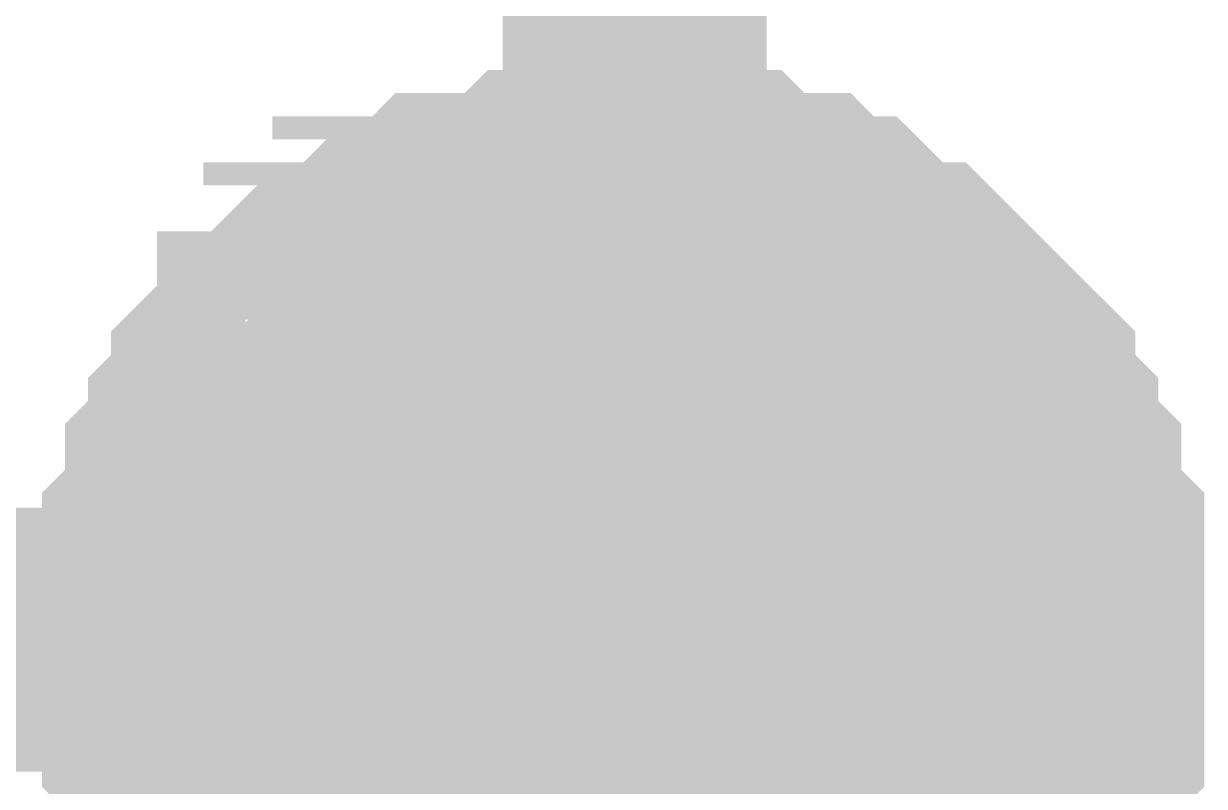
# Model space of a CAD drawing. Header units: inches. Extents: x 0 to 841, y 0 to 594.
# Drawn here: x 424.327 to 425.667, y 127.325 to 128.19 of the extents above; entities that cross this region are included whole.
import ezdxf

# ---------------------------------------------------------------- set-up
doc = ezdxf.new("R2010")
doc.units = ezdxf.units.IN
doc.layers.add('Sheet', color=255, linetype='Continuous')

msp = doc.modelspace()

# ---------------------------------------------------------------- linework, layer by layer
at = {"layer": 'Sheet'}
for points in [[(425.0207, 142.49, 0.2997, 0.2997, 0), (425.0207, 137.499, 0.2997, 0.2997, 0), (425.0207, 132.482, 0.2997, 0.2997, 0), (425.0207, 127.491, 0.2997, 0.2997, 0), (425.0207, 122.5001, 0.2997, 0.2997, 0), (425.0207, 117.483, 0.2997, 0.2997, 0), (425.0207, 112.4921, 0.2997, 0.2997, 0), (422.5121, 112.4921, 0.2997, 0.2997, 0)], [(424.498, 127.491, 0.2997, 0.2997, 0), (424.498, 127.5172, 0.2997, 0.2997, 0), (424.498, 127.5433, 0.2997, 0.2997, 0), (424.498, 127.5694, 0.2997, 0.2997, 0), (424.498, 127.5955, 0.2997, 0.2997, 0), (424.5242, 127.6217, 0.2997, 0.2997, 0), (424.5242, 127.6478, 0.2997, 0.2997, 0), (424.5242, 127.6739, 0.2997, 0.2997, 0), (424.5503, 127.7001, 0.2997, 0.2997, 0), (424.5503, 127.7001, 0.2997, 0.2997, 0), (424.5503, 127.7262, 0.2997, 0.2997, 0), (424.5764, 127.7523, 0.2997, 0.2997, 0), (424.5764, 127.7785, 0.2997, 0.2997, 0), (424.6026, 127.8046, 0.2997, 0.2997, 0), (424.6287, 127.8046, 0.2997, 0.2997, 0), (424.6287, 127.8307, 0.2997, 0.2997, 0), (424.6548, 127.8569, 0.2997, 0.2997, 0), (424.681, 127.8569, 0.2997, 0.2997, 0), (424.681, 127.883, 0.2997, 0.2997, 0), (424.7071, 127.883, 0.2997, 0.2997, 0), (424.7332, 127.9091, 0.2997, 0.2997, 0), (424.7594, 127.9091, 0.2997, 0.2997, 0), (424.7594, 127.9352, 0.2997, 0.2997, 0), (424.7855, 127.9352, 0.2997, 0.2997, 0), (424.8116, 127.9614, 0.2997, 0.2997, 0), (424.8377, 127.9614, 0.2997, 0.2997, 0), (424.8639, 127.9614, 0.2997, 0.2997, 0), (424.89, 127.9614, 0.2997, 0.2997, 0), (424.9161, 127.9875, 0.2997, 0.2997, 0), (424.9423, 127.9875, 0.2997, 0.2997, 0), (424.9684, 127.9875, 0.2997, 0.2997, 0), (424.9945, 127.9875, 0.2997, 0.2997, 0), (425.0207, 127.9875, 0.2997, 0.2997, 0)], [(424.498, 127.491, 0.2997, 0.2997, 0), (424.498, 127.5172, 0.2997, 0.2997, 0), (424.498, 127.5433, 0.2997, 0.2997, 0), (424.498, 127.5694, 0.2997, 0.2997, 0), (424.498, 127.5955, 0.2997, 0.2997, 0), (424.5242, 127.6217, 0.2997, 0.2997, 0), (424.5242, 127.6478, 0.2997, 0.2997, 0), (424.5242, 127.6739, 0.2997, 0.2997, 0), (424.5503, 127.7001, 0.2997, 0.2997, 0), (424.5503, 127.7001, 0.2997, 0.2997, 0), (424.5503, 127.7262, 0.2997, 0.2997, 0), (424.5764, 127.7523, 0.2997, 0.2997, 0), (424.5764, 127.7785, 0.2997, 0.2997, 0), (424.6026, 127.8046, 0.2997, 0.2997, 0), (424.6287, 127.8046, 0.2997, 0.2997, 0), (424.6287, 127.8307, 0.2997, 0.2997, 0), (424.6548, 127.8569, 0.2997, 0.2997, 0), (424.681, 127.8569, 0.2997, 0.2997, 0), (424.681, 127.883, 0.2997, 0.2997, 0), (424.7071, 127.883, 0.2997, 0.2997, 0), (424.7332, 127.9091, 0.2997, 0.2997, 0), (424.7594, 127.9091, 0.2997, 0.2997, 0), (424.7594, 127.9352, 0.2997, 0.2997, 0), (424.7855, 127.9352, 0.2997, 0.2997, 0), (424.8116, 127.9614, 0.2997, 0.2997, 0), (424.8377, 127.9614, 0.2997, 0.2997, 0), (424.8639, 127.9614, 0.2997, 0.2997, 0), (424.89, 127.9614, 0.2997, 0.2997, 0), (424.9161, 127.9875, 0.2997, 0.2997, 0), (424.9423, 127.9875, 0.2997, 0.2997, 0), (424.9684, 127.9875, 0.2997, 0.2997, 0), (424.9945, 127.9875, 0.2997, 0.2997, 0), (425.0207, 127.9875, 0.2997, 0.2997, 0)], [(424.498, 127.491, 0.2997, 0.2997, 0), (424.498, 127.5172, 0.2997, 0.2997, 0), (424.498, 127.5433, 0.2997, 0.2997, 0), (424.498, 127.5694, 0.2997, 0.2997, 0), (424.498, 127.5955, 0.2997, 0.2997, 0), (424.5242, 127.6217, 0.2997, 0.2997, 0), (424.5242, 127.6478, 0.2997, 0.2997, 0), (424.5242, 127.6739, 0.2997, 0.2997, 0), (424.5503, 127.7001, 0.2997, 0.2997, 0), (424.5503, 127.7001, 0.2997, 0.2997, 0), (424.5503, 127.7262, 0.2997, 0.2997, 0), (424.5764, 127.7523, 0.2997, 0.2997, 0), (424.5764, 127.7785, 0.2997, 0.2997, 0), (424.6026, 127.8046, 0.2997, 0.2997, 0), (424.6287, 127.8046, 0.2997, 0.2997, 0), (424.6287, 127.8307, 0.2997, 0.2997, 0), (424.6548, 127.8569, 0.2997, 0.2997, 0), (424.681, 127.8569, 0.2997, 0.2997, 0), (424.681, 127.883, 0.2997, 0.2997, 0), (424.7071, 127.883, 0.2997, 0.2997, 0), (424.7332, 127.9091, 0.2997, 0.2997, 0), (424.7594, 127.9091, 0.2997, 0.2997, 0), (424.7594, 127.9352, 0.2997, 0.2997, 0), (424.7855, 127.9352, 0.2997, 0.2997, 0), (424.8116, 127.9614, 0.2997, 0.2997, 0), (424.8377, 127.9614, 0.2997, 0.2997, 0), (424.8639, 127.9614, 0.2997, 0.2997, 0), (424.89, 127.9614, 0.2997, 0.2997, 0), (424.9161, 127.9875, 0.2997, 0.2997, 0), (424.9423, 127.9875, 0.2997, 0.2997, 0), (424.9684, 127.9875, 0.2997, 0.2997, 0), (424.9945, 127.9875, 0.2997, 0.2997, 0), (425.0207, 127.9875, 0.2997, 0.2997, 0)], [(424.498, 127.491, 0.2997, 0.2997, 0), (424.498, 127.5172, 0.2997, 0.2997, 0), (424.498, 127.5433, 0.2997, 0.2997, 0), (424.498, 127.5694, 0.2997, 0.2997, 0), (424.498, 127.5955, 0.2997, 0.2997, 0), (424.5242, 127.6217, 0.2997, 0.2997, 0), (424.5242, 127.6478, 0.2997, 0.2997, 0), (424.5242, 127.6739, 0.2997, 0.2997, 0), (424.5503, 127.7001, 0.2997, 0.2997, 0), (424.5503, 127.7001, 0.2997, 0.2997, 0), (424.5503, 127.7262, 0.2997, 0.2997, 0), (424.5764, 127.7523, 0.2997, 0.2997, 0), (424.5764, 127.7785, 0.2997, 0.2997, 0), (424.6026, 127.8046, 0.2997, 0.2997, 0), (424.6287, 127.8046, 0.2997, 0.2997, 0), (424.6287, 127.8307, 0.2997, 0.2997, 0), (424.6548, 127.8569, 0.2997, 0.2997, 0), (424.681, 127.8569, 0.2997, 0.2997, 0), (424.681, 127.883, 0.2997, 0.2997, 0), (424.7071, 127.883, 0.2997, 0.2997, 0), (424.7332, 127.9091, 0.2997, 0.2997, 0), (424.7594, 127.9091, 0.2997, 0.2997, 0), (424.7594, 127.9352, 0.2997, 0.2997, 0), (424.7855, 127.9352, 0.2997, 0.2997, 0), (424.8116, 127.9614, 0.2997, 0.2997, 0), (424.8377, 127.9614, 0.2997, 0.2997, 0), (424.8639, 127.9614, 0.2997, 0.2997, 0), (424.89, 127.9614, 0.2997, 0.2997, 0), (424.9161, 127.9875, 0.2997, 0.2997, 0), (424.9423, 127.9875, 0.2997, 0.2997, 0), (424.9684, 127.9875, 0.2997, 0.2997, 0), (424.9945, 127.9875, 0.2997, 0.2997, 0), (425.0207, 127.9875, 0.2997, 0.2997, 0)], [(425.0207, 127.9875, 0.2997, 0.2997, 0), (425.0207, 127.9875, 0.2997, 0.2997, 0)], [(425.0207, 127.9875, 0.2997, 0.2997, 0), (425.0468, 127.9875, 0.2997, 0.2997, 0), (425.0729, 127.9875, 0.2997, 0.2997, 0), (425.0991, 127.9875, 0.2997, 0.2997, 0), (425.1252, 127.9875, 0.2997, 0.2997, 0), (425.1513, 127.9614, 0.2997, 0.2997, 0), (425.1513, 127.9614, 0.2997, 0.2997, 0), (425.1774, 127.9614, 0.2997, 0.2997, 0), (425.2036, 127.9614, 0.2997, 0.2997, 0), (425.2297, 127.9352, 0.2997, 0.2997, 0), (425.2558, 127.9352, 0.2997, 0.2997, 0), (425.282, 127.9091, 0.2997, 0.2997, 0), (425.282, 127.9091, 0.2997, 0.2997, 0), (425.3081, 127.883, 0.2997, 0.2997, 0), (425.3342, 127.883, 0.2997, 0.2997, 0), (425.3604, 127.8569, 0.2997, 0.2997, 0), (425.3604, 127.8569, 0.2997, 0.2997, 0), (425.3865, 127.8307, 0.2997, 0.2997, 0), (425.4126, 127.8046, 0.2997, 0.2997, 0), (425.4126, 127.8046, 0.2997, 0.2997, 0), (425.4388, 127.7785, 0.2997, 0.2997, 0), (425.4388, 127.7523, 0.2997, 0.2997, 0), (425.4649, 127.7262, 0.2997, 0.2997, 0), (425.4649, 127.7001, 0.2997, 0.2997, 0), (425.4649, 127.7001, 0.2997, 0.2997, 0), (425.491, 127.6739, 0.2997, 0.2997, 0), (425.491, 127.6478, 0.2997, 0.2997, 0), (425.491, 127.6217, 0.2997, 0.2997, 0), (425.5172, 127.5955, 0.2997, 0.2997, 0), (425.5172, 127.5694, 0.2997, 0.2997, 0), (425.5172, 127.5433, 0.2997, 0.2997, 0), (425.5172, 127.5172, 0.2997, 0.2997, 0), (425.5172, 127.491, 0.2997, 0.2997, 0)], [(425.0207, 127.9875, 0.2997, 0.2997, 0), (425.0207, 127.9875, 0.2997, 0.2997, 0)], [(425.0207, 127.9875, 0.2997, 0.2997, 0), (425.0468, 127.9875, 0.2997, 0.2997, 0), (425.0729, 127.9875, 0.2997, 0.2997, 0), (425.0991, 127.9875, 0.2997, 0.2997, 0), (425.1252, 127.9875, 0.2997, 0.2997, 0), (425.1513, 127.9614, 0.2997, 0.2997, 0), (425.1513, 127.9614, 0.2997, 0.2997, 0), (425.1774, 127.9614, 0.2997, 0.2997, 0), (425.2036, 127.9614, 0.2997, 0.2997, 0), (425.2297, 127.9352, 0.2997, 0.2997, 0), (425.2558, 127.9352, 0.2997, 0.2997, 0), (425.282, 127.9091, 0.2997, 0.2997, 0), (425.282, 127.9091, 0.2997, 0.2997, 0), (425.3081, 127.883, 0.2997, 0.2997, 0), (425.3342, 127.883, 0.2997, 0.2997, 0), (425.3604, 127.8569, 0.2997, 0.2997, 0), (425.3604, 127.8569, 0.2997, 0.2997, 0), (425.3865, 127.8307, 0.2997, 0.2997, 0), (425.4126, 127.8046, 0.2997, 0.2997, 0), (425.4126, 127.8046, 0.2997, 0.2997, 0), (425.4388, 127.7785, 0.2997, 0.2997, 0), (425.4388, 127.7523, 0.2997, 0.2997, 0), (425.4649, 127.7262, 0.2997, 0.2997, 0), (425.4649, 127.7001, 0.2997, 0.2997, 0), (425.4649, 127.7001, 0.2997, 0.2997, 0), (425.491, 127.6739, 0.2997, 0.2997, 0), (425.491, 127.6478, 0.2997, 0.2997, 0), (425.491, 127.6217, 0.2997, 0.2997, 0), (425.5172, 127.5955, 0.2997, 0.2997, 0), (425.5172, 127.5694, 0.2997, 0.2997, 0), (425.5172, 127.5433, 0.2997, 0.2997, 0), (425.5172, 127.5172, 0.2997, 0.2997, 0), (425.5172, 127.491, 0.2997, 0.2997, 0)], [(425.0207, 127.9875, 0.2997, 0.2997, 0), (425.0207, 127.9875, 0.2997, 0.2997, 0)], [(425.0207, 127.9875, 0.2997, 0.2997, 0), (425.0468, 127.9875, 0.2997, 0.2997, 0), (425.0729, 127.9875, 0.2997, 0.2997, 0), (425.0991, 127.9875, 0.2997, 0.2997, 0), (425.1252, 127.9875, 0.2997, 0.2997, 0), (425.1513, 127.9614, 0.2997, 0.2997, 0), (425.1513, 127.9614, 0.2997, 0.2997, 0), (425.1774, 127.9614, 0.2997, 0.2997, 0), (425.2036, 127.9614, 0.2997, 0.2997, 0), (425.2297, 127.9352, 0.2997, 0.2997, 0), (425.2558, 127.9352, 0.2997, 0.2997, 0), (425.282, 127.9091, 0.2997, 0.2997, 0), (425.282, 127.9091, 0.2997, 0.2997, 0), (425.3081, 127.883, 0.2997, 0.2997, 0), (425.3342, 127.883, 0.2997, 0.2997, 0), (425.3604, 127.8569, 0.2997, 0.2997, 0), (425.3604, 127.8569, 0.2997, 0.2997, 0), (425.3865, 127.8307, 0.2997, 0.2997, 0), (425.4126, 127.8046, 0.2997, 0.2997, 0), (425.4126, 127.8046, 0.2997, 0.2997, 0), (425.4388, 127.7785, 0.2997, 0.2997, 0), (425.4388, 127.7523, 0.2997, 0.2997, 0), (425.4649, 127.7262, 0.2997, 0.2997, 0), (425.4649, 127.7001, 0.2997, 0.2997, 0), (425.4649, 127.7001, 0.2997, 0.2997, 0), (425.491, 127.6739, 0.2997, 0.2997, 0), (425.491, 127.6478, 0.2997, 0.2997, 0), (425.491, 127.6217, 0.2997, 0.2997, 0), (425.5172, 127.5955, 0.2997, 0.2997, 0), (425.5172, 127.5694, 0.2997, 0.2997, 0), (425.5172, 127.5433, 0.2997, 0.2997, 0), (425.5172, 127.5172, 0.2997, 0.2997, 0), (425.5172, 127.491, 0.2997, 0.2997, 0)], [(425.0207, 127.9875, 0.2997, 0.2997, 0), (425.0207, 127.9875, 0.2997, 0.2997, 0)], [(425.0207, 127.9875, 0.2997, 0.2997, 0), (425.0468, 127.9875, 0.2997, 0.2997, 0), (425.0729, 127.9875, 0.2997, 0.2997, 0), (425.0991, 127.9875, 0.2997, 0.2997, 0), (425.1252, 127.9875, 0.2997, 0.2997, 0), (425.1513, 127.9614, 0.2997, 0.2997, 0), (425.1513, 127.9614, 0.2997, 0.2997, 0), (425.1774, 127.9614, 0.2997, 0.2997, 0), (425.2036, 127.9614, 0.2997, 0.2997, 0), (425.2297, 127.9352, 0.2997, 0.2997, 0), (425.2558, 127.9352, 0.2997, 0.2997, 0), (425.282, 127.9091, 0.2997, 0.2997, 0), (425.282, 127.9091, 0.2997, 0.2997, 0), (425.3081, 127.883, 0.2997, 0.2997, 0), (425.3342, 127.883, 0.2997, 0.2997, 0), (425.3604, 127.8569, 0.2997, 0.2997, 0), (425.3604, 127.8569, 0.2997, 0.2997, 0), (425.3865, 127.8307, 0.2997, 0.2997, 0), (425.4126, 127.8046, 0.2997, 0.2997, 0), (425.4126, 127.8046, 0.2997, 0.2997, 0), (425.4388, 127.7785, 0.2997, 0.2997, 0), (425.4388, 127.7523, 0.2997, 0.2997, 0), (425.4649, 127.7262, 0.2997, 0.2997, 0), (425.4649, 127.7001, 0.2997, 0.2997, 0), (425.4649, 127.7001, 0.2997, 0.2997, 0), (425.491, 127.6739, 0.2997, 0.2997, 0), (425.491, 127.6478, 0.2997, 0.2997, 0), (425.491, 127.6217, 0.2997, 0.2997, 0), (425.5172, 127.5955, 0.2997, 0.2997, 0), (425.5172, 127.5694, 0.2997, 0.2997, 0), (425.5172, 127.5433, 0.2997, 0.2997, 0), (425.5172, 127.5172, 0.2997, 0.2997, 0), (425.5172, 127.491, 0.2997, 0.2997, 0)], [(424.498, 127.491, 0.0991, 0.0991, 0), (424.498, 127.5172, 0.0991, 0.0991, 0), (424.498, 127.5433, 0.0991, 0.0991, 0), (424.498, 127.5694, 0.0991, 0.0991, 0), (424.498, 127.5955, 0.0991, 0.0991, 0), (424.5242, 127.6217, 0.0991, 0.0991, 0), (424.5242, 127.6478, 0.0991, 0.0991, 0), (424.5242, 127.6739, 0.0991, 0.0991, 0), (424.5503, 127.7001, 0.0991, 0.0991, 0), (424.5503, 127.7001, 0.0991, 0.0991, 0), (424.5503, 127.7262, 0.0991, 0.0991, 0), (424.5764, 127.7523, 0.0991, 0.0991, 0), (424.5764, 127.7785, 0.0991, 0.0991, 0), (424.6026, 127.8046, 0.0991, 0.0991, 0), (424.6287, 127.8046, 0.0991, 0.0991, 0), (424.6287, 127.8307, 0.0991, 0.0991, 0), (424.6548, 127.8569, 0.0991, 0.0991, 0), (424.681, 127.8569, 0.0991, 0.0991, 0), (424.681, 127.883, 0.0991, 0.0991, 0), (424.7071, 127.883, 0.0991, 0.0991, 0), (424.7332, 127.9091, 0.0991, 0.0991, 0), (424.7594, 127.9091, 0.0991, 0.0991, 0), (424.7594, 127.9352, 0.0991, 0.0991, 0), (424.7855, 127.9352, 0.0991, 0.0991, 0), (424.8116, 127.9614, 0.0991, 0.0991, 0), (424.8377, 127.9614, 0.0991, 0.0991, 0), (424.8639, 127.9614, 0.0991, 0.0991, 0), (424.89, 127.9614, 0.0991, 0.0991, 0), (424.9161, 127.9875, 0.0991, 0.0991, 0), (424.9423, 127.9875, 0.0991, 0.0991, 0), (424.9684, 127.9875, 0.0991, 0.0991, 0), (424.9945, 127.9875, 0.0991, 0.0991, 0), (425.0207, 127.9875, 0.0991, 0.0991, 0)], [(424.498, 127.491, 0.0991, 0.0991, 0), (424.498, 127.5172, 0.0991, 0.0991, 0), (424.498, 127.5433, 0.0991, 0.0991, 0), (424.498, 127.5694, 0.0991, 0.0991, 0), (424.498, 127.5955, 0.0991, 0.0991, 0), (424.5242, 127.6217, 0.0991, 0.0991, 0), (424.5242, 127.6478, 0.0991, 0.0991, 0), (424.5242, 127.6739, 0.0991, 0.0991, 0), (424.5503, 127.7001, 0.0991, 0.0991, 0), (424.5503, 127.7001, 0.0991, 0.0991, 0), (424.5503, 127.7262, 0.0991, 0.0991, 0), (424.5764, 127.7523, 0.0991, 0.0991, 0), (424.5764, 127.7785, 0.0991, 0.0991, 0), (424.6026, 127.8046, 0.0991, 0.0991, 0), (424.6287, 127.8046, 0.0991, 0.0991, 0), (424.6287, 127.8307, 0.0991, 0.0991, 0), (424.6548, 127.8569, 0.0991, 0.0991, 0), (424.681, 127.8569, 0.0991, 0.0991, 0), (424.681, 127.883, 0.0991, 0.0991, 0), (424.7071, 127.883, 0.0991, 0.0991, 0), (424.7332, 127.9091, 0.0991, 0.0991, 0), (424.7594, 127.9091, 0.0991, 0.0991, 0), (424.7594, 127.9352, 0.0991, 0.0991, 0), (424.7855, 127.9352, 0.0991, 0.0991, 0), (424.8116, 127.9614, 0.0991, 0.0991, 0), (424.8377, 127.9614, 0.0991, 0.0991, 0), (424.8639, 127.9614, 0.0991, 0.0991, 0), (424.89, 127.9614, 0.0991, 0.0991, 0), (424.9161, 127.9875, 0.0991, 0.0991, 0), (424.9423, 127.9875, 0.0991, 0.0991, 0), (424.9684, 127.9875, 0.0991, 0.0991, 0), (424.9945, 127.9875, 0.0991, 0.0991, 0), (425.0207, 127.9875, 0.0991, 0.0991, 0)], [(424.498, 127.491, 0.0991, 0.0991, 0), (424.498, 127.5172, 0.0991, 0.0991, 0), (424.498, 127.5433, 0.0991, 0.0991, 0), (424.498, 127.5694, 0.0991, 0.0991, 0), (424.498, 127.5955, 0.0991, 0.0991, 0), (424.5242, 127.6217, 0.0991, 0.0991, 0), (424.5242, 127.6478, 0.0991, 0.0991, 0), (424.5242, 127.6739, 0.0991, 0.0991, 0), (424.5503, 127.7001, 0.0991, 0.0991, 0), (424.5503, 127.7001, 0.0991, 0.0991, 0), (424.5503, 127.7262, 0.0991, 0.0991, 0), (424.5764, 127.7523, 0.0991, 0.0991, 0), (424.5764, 127.7785, 0.0991, 0.0991, 0), (424.6026, 127.8046, 0.0991, 0.0991, 0), (424.6287, 127.8046, 0.0991, 0.0991, 0), (424.6287, 127.8307, 0.0991, 0.0991, 0), (424.6548, 127.8569, 0.0991, 0.0991, 0), (424.681, 127.8569, 0.0991, 0.0991, 0), (424.681, 127.883, 0.0991, 0.0991, 0), (424.7071, 127.883, 0.0991, 0.0991, 0), (424.7332, 127.9091, 0.0991, 0.0991, 0), (424.7594, 127.9091, 0.0991, 0.0991, 0), (424.7594, 127.9352, 0.0991, 0.0991, 0), (424.7855, 127.9352, 0.0991, 0.0991, 0), (424.8116, 127.9614, 0.0991, 0.0991, 0), (424.8377, 127.9614, 0.0991, 0.0991, 0), (424.8639, 127.9614, 0.0991, 0.0991, 0), (424.89, 127.9614, 0.0991, 0.0991, 0), (424.9161, 127.9875, 0.0991, 0.0991, 0), (424.9423, 127.9875, 0.0991, 0.0991, 0), (424.9684, 127.9875, 0.0991, 0.0991, 0), (424.9945, 127.9875, 0.0991, 0.0991, 0), (425.0207, 127.9875, 0.0991, 0.0991, 0)], [(424.498, 127.491, 0.0991, 0.0991, 0), (424.498, 127.5172, 0.0991, 0.0991, 0), (424.498, 127.5433, 0.0991, 0.0991, 0), (424.498, 127.5694, 0.0991, 0.0991, 0), (424.498, 127.5955, 0.0991, 0.0991, 0), (424.5242, 127.6217, 0.0991, 0.0991, 0), (424.5242, 127.6478, 0.0991, 0.0991, 0), (424.5242, 127.6739, 0.0991, 0.0991, 0), (424.5503, 127.7001, 0.0991, 0.0991, 0), (424.5503, 127.7001, 0.0991, 0.0991, 0), (424.5503, 127.7262, 0.0991, 0.0991, 0), (424.5764, 127.7523, 0.0991, 0.0991, 0), (424.5764, 127.7785, 0.0991, 0.0991, 0), (424.6026, 127.8046, 0.0991, 0.0991, 0), (424.6287, 127.8046, 0.0991, 0.0991, 0), (424.6287, 127.8307, 0.0991, 0.0991, 0), (424.6548, 127.8569, 0.0991, 0.0991, 0), (424.681, 127.8569, 0.0991, 0.0991, 0), (424.681, 127.883, 0.0991, 0.0991, 0), (424.7071, 127.883, 0.0991, 0.0991, 0), (424.7332, 127.9091, 0.0991, 0.0991, 0), (424.7594, 127.9091, 0.0991, 0.0991, 0), (424.7594, 127.9352, 0.0991, 0.0991, 0), (424.7855, 127.9352, 0.0991, 0.0991, 0), (424.8116, 127.9614, 0.0991, 0.0991, 0), (424.8377, 127.9614, 0.0991, 0.0991, 0), (424.8639, 127.9614, 0.0991, 0.0991, 0), (424.89, 127.9614, 0.0991, 0.0991, 0), (424.9161, 127.9875, 0.0991, 0.0991, 0), (424.9423, 127.9875, 0.0991, 0.0991, 0), (424.9684, 127.9875, 0.0991, 0.0991, 0), (424.9945, 127.9875, 0.0991, 0.0991, 0), (425.0207, 127.9875, 0.0991, 0.0991, 0)], [(425.0207, 127.9875, 0.0991, 0.0991, 0), (425.0207, 127.9875, 0.0991, 0.0991, 0)], [(425.0207, 127.9875, 0.0991, 0.0991, 0), (425.0468, 127.9875, 0.0991, 0.0991, 0), (425.0729, 127.9875, 0.0991, 0.0991, 0), (425.0991, 127.9875, 0.0991, 0.0991, 0), (425.1252, 127.9875, 0.0991, 0.0991, 0), (425.1513, 127.9614, 0.0991, 0.0991, 0), (425.1513, 127.9614, 0.0991, 0.0991, 0), (425.1774, 127.9614, 0.0991, 0.0991, 0), (425.2036, 127.9614, 0.0991, 0.0991, 0), (425.2297, 127.9352, 0.0991, 0.0991, 0), (425.2558, 127.9352, 0.0991, 0.0991, 0), (425.282, 127.9091, 0.0991, 0.0991, 0), (425.282, 127.9091, 0.0991, 0.0991, 0), (425.3081, 127.883, 0.0991, 0.0991, 0), (425.3342, 127.883, 0.0991, 0.0991, 0), (425.3604, 127.8569, 0.0991, 0.0991, 0), (425.3604, 127.8569, 0.0991, 0.0991, 0), (425.3865, 127.8307, 0.0991, 0.0991, 0), (425.4126, 127.8046, 0.0991, 0.0991, 0), (425.4126, 127.8046, 0.0991, 0.0991, 0), (425.4388, 127.7785, 0.0991, 0.0991, 0), (425.4388, 127.7523, 0.0991, 0.0991, 0), (425.4649, 127.7262, 0.0991, 0.0991, 0), (425.4649, 127.7001, 0.0991, 0.0991, 0), (425.4649, 127.7001, 0.0991, 0.0991, 0), (425.491, 127.6739, 0.0991, 0.0991, 0), (425.491, 127.6478, 0.0991, 0.0991, 0), (425.491, 127.6217, 0.0991, 0.0991, 0), (425.5172, 127.5955, 0.0991, 0.0991, 0), (425.5172, 127.5694, 0.0991, 0.0991, 0), (425.5172, 127.5433, 0.0991, 0.0991, 0), (425.5172, 127.5172, 0.0991, 0.0991, 0), (425.5172, 127.491, 0.0991, 0.0991, 0)], [(425.0207, 127.9875, 0.0991, 0.0991, 0), (425.0207, 127.9875, 0.0991, 0.0991, 0)], [(425.0207, 127.9875, 0.0991, 0.0991, 0), (425.0468, 127.9875, 0.0991, 0.0991, 0), (425.0729, 127.9875, 0.0991, 0.0991, 0), (425.0991, 127.9875, 0.0991, 0.0991, 0), (425.1252, 127.9875, 0.0991, 0.0991, 0), (425.1513, 127.9614, 0.0991, 0.0991, 0), (425.1513, 127.9614, 0.0991, 0.0991, 0), (425.1774, 127.9614, 0.0991, 0.0991, 0), (425.2036, 127.9614, 0.0991, 0.0991, 0), (425.2297, 127.9352, 0.0991, 0.0991, 0), (425.2558, 127.9352, 0.0991, 0.0991, 0), (425.282, 127.9091, 0.0991, 0.0991, 0), (425.282, 127.9091, 0.0991, 0.0991, 0), (425.3081, 127.883, 0.0991, 0.0991, 0), (425.3342, 127.883, 0.0991, 0.0991, 0), (425.3604, 127.8569, 0.0991, 0.0991, 0), (425.3604, 127.8569, 0.0991, 0.0991, 0), (425.3865, 127.8307, 0.0991, 0.0991, 0), (425.4126, 127.8046, 0.0991, 0.0991, 0), (425.4126, 127.8046, 0.0991, 0.0991, 0), (425.4388, 127.7785, 0.0991, 0.0991, 0), (425.4388, 127.7523, 0.0991, 0.0991, 0), (425.4649, 127.7262, 0.0991, 0.0991, 0), (425.4649, 127.7001, 0.0991, 0.0991, 0), (425.4649, 127.7001, 0.0991, 0.0991, 0), (425.491, 127.6739, 0.0991, 0.0991, 0), (425.491, 127.6478, 0.0991, 0.0991, 0), (425.491, 127.6217, 0.0991, 0.0991, 0), (425.5172, 127.5955, 0.0991, 0.0991, 0), (425.5172, 127.5694, 0.0991, 0.0991, 0), (425.5172, 127.5433, 0.0991, 0.0991, 0), (425.5172, 127.5172, 0.0991, 0.0991, 0), (425.5172, 127.491, 0.0991, 0.0991, 0)], [(425.0207, 127.9875, 0.0991, 0.0991, 0), (425.0207, 127.9875, 0.0991, 0.0991, 0)], [(425.0207, 127.9875, 0.0991, 0.0991, 0), (425.0468, 127.9875, 0.0991, 0.0991, 0), (425.0729, 127.9875, 0.0991, 0.0991, 0), (425.0991, 127.9875, 0.0991, 0.0991, 0), (425.1252, 127.9875, 0.0991, 0.0991, 0), (425.1513, 127.9614, 0.0991, 0.0991, 0), (425.1513, 127.9614, 0.0991, 0.0991, 0), (425.1774, 127.9614, 0.0991, 0.0991, 0), (425.2036, 127.9614, 0.0991, 0.0991, 0), (425.2297, 127.9352, 0.0991, 0.0991, 0), (425.2558, 127.9352, 0.0991, 0.0991, 0), (425.282, 127.9091, 0.0991, 0.0991, 0), (425.282, 127.9091, 0.0991, 0.0991, 0), (425.3081, 127.883, 0.0991, 0.0991, 0), (425.3342, 127.883, 0.0991, 0.0991, 0), (425.3604, 127.8569, 0.0991, 0.0991, 0), (425.3604, 127.8569, 0.0991, 0.0991, 0), (425.3865, 127.8307, 0.0991, 0.0991, 0), (425.4126, 127.8046, 0.0991, 0.0991, 0), (425.4126, 127.8046, 0.0991, 0.0991, 0), (425.4388, 127.7785, 0.0991, 0.0991, 0), (425.4388, 127.7523, 0.0991, 0.0991, 0), (425.4649, 127.7262, 0.0991, 0.0991, 0), (425.4649, 127.7001, 0.0991, 0.0991, 0), (425.4649, 127.7001, 0.0991, 0.0991, 0), (425.491, 127.6739, 0.0991, 0.0991, 0), (425.491, 127.6478, 0.0991, 0.0991, 0), (425.491, 127.6217, 0.0991, 0.0991, 0), (425.5172, 127.5955, 0.0991, 0.0991, 0), (425.5172, 127.5694, 0.0991, 0.0991, 0), (425.5172, 127.5433, 0.0991, 0.0991, 0), (425.5172, 127.5172, 0.0991, 0.0991, 0), (425.5172, 127.491, 0.0991, 0.0991, 0)], [(425.0207, 127.9875, 0.0991, 0.0991, 0), (425.0207, 127.9875, 0.0991, 0.0991, 0)], [(425.0207, 127.9875, 0.0991, 0.0991, 0), (425.0468, 127.9875, 0.0991, 0.0991, 0), (425.0729, 127.9875, 0.0991, 0.0991, 0), (425.0991, 127.9875, 0.0991, 0.0991, 0), (425.1252, 127.9875, 0.0991, 0.0991, 0), (425.1513, 127.9614, 0.0991, 0.0991, 0), (425.1513, 127.9614, 0.0991, 0.0991, 0), (425.1774, 127.9614, 0.0991, 0.0991, 0), (425.2036, 127.9614, 0.0991, 0.0991, 0), (425.2297, 127.9352, 0.0991, 0.0991, 0), (425.2558, 127.9352, 0.0991, 0.0991, 0), (425.282, 127.9091, 0.0991, 0.0991, 0), (425.282, 127.9091, 0.0991, 0.0991, 0), (425.3081, 127.883, 0.0991, 0.0991, 0), (425.3342, 127.883, 0.0991, 0.0991, 0), (425.3604, 127.8569, 0.0991, 0.0991, 0), (425.3604, 127.8569, 0.0991, 0.0991, 0), (425.3865, 127.8307, 0.0991, 0.0991, 0), (425.4126, 127.8046, 0.0991, 0.0991, 0), (425.4126, 127.8046, 0.0991, 0.0991, 0), (425.4388, 127.7785, 0.0991, 0.0991, 0), (425.4388, 127.7523, 0.0991, 0.0991, 0), (425.4649, 127.7262, 0.0991, 0.0991, 0), (425.4649, 127.7001, 0.0991, 0.0991, 0), (425.4649, 127.7001, 0.0991, 0.0991, 0), (425.491, 127.6739, 0.0991, 0.0991, 0), (425.491, 127.6478, 0.0991, 0.0991, 0), (425.491, 127.6217, 0.0991, 0.0991, 0), (425.5172, 127.5955, 0.0991, 0.0991, 0), (425.5172, 127.5694, 0.0991, 0.0991, 0), (425.5172, 127.5433, 0.0991, 0.0991, 0), (425.5172, 127.5172, 0.0991, 0.0991, 0), (425.5172, 127.491, 0.0991, 0.0991, 0)], [(422.5121, 127.491, 0.2997, 0.2997, 0), (425.0207, 127.491, 0.2997, 0.2997, 0)], [(424.6287, 127.1513, 0.2997, 0.2997, 0), (424.6287, 127.1775, 0.2997, 0.2997, 0), (424.6026, 127.1775, 0.2997, 0.2997, 0), (424.5764, 127.2036, 0.2997, 0.2997, 0), (424.5764, 127.2297, 0.2997, 0.2997, 0), (424.5503, 127.2559, 0.2997, 0.2997, 0), (424.5503, 127.282, 0.2997, 0.2997, 0), (424.5503, 127.282, 0.2997, 0.2997, 0), (424.5242, 127.3081, 0.2997, 0.2997, 0), (424.5242, 127.3342, 0.2997, 0.2997, 0), (424.5242, 127.3604, 0.2997, 0.2997, 0), (424.498, 127.3865, 0.2997, 0.2997, 0), (424.498, 127.4126, 0.2997, 0.2997, 0), (424.498, 127.4388, 0.2997, 0.2997, 0), (424.498, 127.4649, 0.2997, 0.2997, 0), (424.498, 127.491, 0.2997, 0.2997, 0)], [(424.498, 127.491, 0.2997, 0.2997, 0), (424.498, 127.491, 0.2997, 0.2997, 0)], [(424.6287, 127.1513, 0.2997, 0.2997, 0), (424.6287, 127.1775, 0.2997, 0.2997, 0), (424.6026, 127.1775, 0.2997, 0.2997, 0), (424.5764, 127.2036, 0.2997, 0.2997, 0), (424.5764, 127.2297, 0.2997, 0.2997, 0), (424.5503, 127.2559, 0.2997, 0.2997, 0), (424.5503, 127.282, 0.2997, 0.2997, 0), (424.5503, 127.282, 0.2997, 0.2997, 0), (424.5242, 127.3081, 0.2997, 0.2997, 0), (424.5242, 127.3342, 0.2997, 0.2997, 0), (424.5242, 127.3604, 0.2997, 0.2997, 0), (424.498, 127.3865, 0.2997, 0.2997, 0), (424.498, 127.4126, 0.2997, 0.2997, 0), (424.498, 127.4388, 0.2997, 0.2997, 0), (424.498, 127.4649, 0.2997, 0.2997, 0), (424.498, 127.491, 0.2997, 0.2997, 0)], [(424.498, 127.491, 0.2997, 0.2997, 0), (424.498, 127.491, 0.2997, 0.2997, 0)], [(424.6287, 127.1513, 0.2997, 0.2997, 0), (424.6287, 127.1775, 0.2997, 0.2997, 0), (424.6026, 127.1775, 0.2997, 0.2997, 0), (424.5764, 127.2036, 0.2997, 0.2997, 0), (424.5764, 127.2297, 0.2997, 0.2997, 0), (424.5503, 127.2559, 0.2997, 0.2997, 0), (424.5503, 127.282, 0.2997, 0.2997, 0), (424.5503, 127.282, 0.2997, 0.2997, 0), (424.5242, 127.3081, 0.2997, 0.2997, 0), (424.5242, 127.3342, 0.2997, 0.2997, 0), (424.5242, 127.3604, 0.2997, 0.2997, 0), (424.498, 127.3865, 0.2997, 0.2997, 0), (424.498, 127.4126, 0.2997, 0.2997, 0), (424.498, 127.4388, 0.2997, 0.2997, 0), (424.498, 127.4649, 0.2997, 0.2997, 0), (424.498, 127.491, 0.2997, 0.2997, 0)], [(424.498, 127.491, 0.2997, 0.2997, 0), (424.498, 127.491, 0.2997, 0.2997, 0)], [(424.6287, 127.1513, 0.2997, 0.2997, 0), (424.6287, 127.1775, 0.2997, 0.2997, 0), (424.6026, 127.1775, 0.2997, 0.2997, 0), (424.5764, 127.2036, 0.2997, 0.2997, 0), (424.5764, 127.2297, 0.2997, 0.2997, 0), (424.5503, 127.2559, 0.2997, 0.2997, 0), (424.5503, 127.282, 0.2997, 0.2997, 0), (424.5503, 127.282, 0.2997, 0.2997, 0), (424.5242, 127.3081, 0.2997, 0.2997, 0), (424.5242, 127.3342, 0.2997, 0.2997, 0), (424.5242, 127.3604, 0.2997, 0.2997, 0), (424.498, 127.3865, 0.2997, 0.2997, 0), (424.498, 127.4126, 0.2997, 0.2997, 0), (424.498, 127.4388, 0.2997, 0.2997, 0), (424.498, 127.4649, 0.2997, 0.2997, 0), (424.498, 127.491, 0.2997, 0.2997, 0)], [(424.498, 127.491, 0.2997, 0.2997, 0), (424.498, 127.491, 0.2997, 0.2997, 0)], [(425.5172, 127.491, 0.2997, 0.2997, 0), (425.5172, 127.4649, 0.2997, 0.2997, 0), (425.5172, 127.4388, 0.2997, 0.2997, 0), (425.5172, 127.4126, 0.2997, 0.2997, 0), (425.5172, 127.3865, 0.2997, 0.2997, 0), (425.491, 127.3604, 0.2997, 0.2997, 0), (425.491, 127.3342, 0.2997, 0.2997, 0), (425.491, 127.3081, 0.2997, 0.2997, 0), (425.4649, 127.282, 0.2997, 0.2997, 0), (425.4649, 127.282, 0.2997, 0.2997, 0), (425.4649, 127.2559, 0.2997, 0.2997, 0), (425.4388, 127.2297, 0.2997, 0.2997, 0), (425.4388, 127.2036, 0.2997, 0.2997, 0), (425.4126, 127.1775, 0.2997, 0.2997, 0), (425.4126, 127.1775, 0.2997, 0.2997, 0), (425.3865, 127.1513, 0.2997, 0.2997, 0)], [(425.5172, 127.491, 0.2997, 0.2997, 0), (425.5172, 127.4649, 0.2997, 0.2997, 0), (425.5172, 127.4388, 0.2997, 0.2997, 0), (425.5172, 127.4126, 0.2997, 0.2997, 0), (425.5172, 127.3865, 0.2997, 0.2997, 0), (425.491, 127.3604, 0.2997, 0.2997, 0), (425.491, 127.3342, 0.2997, 0.2997, 0), (425.491, 127.3081, 0.2997, 0.2997, 0), (425.4649, 127.282, 0.2997, 0.2997, 0), (425.4649, 127.282, 0.2997, 0.2997, 0), (425.4649, 127.2559, 0.2997, 0.2997, 0), (425.4388, 127.2297, 0.2997, 0.2997, 0), (425.4388, 127.2036, 0.2997, 0.2997, 0), (425.4126, 127.1775, 0.2997, 0.2997, 0), (425.4126, 127.1775, 0.2997, 0.2997, 0), (425.3865, 127.1513, 0.2997, 0.2997, 0)], [(425.5172, 127.491, 0.2997, 0.2997, 0), (425.5172, 127.4649, 0.2997, 0.2997, 0), (425.5172, 127.4388, 0.2997, 0.2997, 0), (425.5172, 127.4126, 0.2997, 0.2997, 0), (425.5172, 127.3865, 0.2997, 0.2997, 0), (425.491, 127.3604, 0.2997, 0.2997, 0), (425.491, 127.3342, 0.2997, 0.2997, 0), (425.491, 127.3081, 0.2997, 0.2997, 0), (425.4649, 127.282, 0.2997, 0.2997, 0), (425.4649, 127.282, 0.2997, 0.2997, 0), (425.4649, 127.2559, 0.2997, 0.2997, 0), (425.4388, 127.2297, 0.2997, 0.2997, 0), (425.4388, 127.2036, 0.2997, 0.2997, 0), (425.4126, 127.1775, 0.2997, 0.2997, 0), (425.4126, 127.1775, 0.2997, 0.2997, 0), (425.3865, 127.1513, 0.2997, 0.2997, 0)], [(425.5172, 127.491, 0.2997, 0.2997, 0), (425.5172, 127.4649, 0.2997, 0.2997, 0), (425.5172, 127.4388, 0.2997, 0.2997, 0), (425.5172, 127.4126, 0.2997, 0.2997, 0), (425.5172, 127.3865, 0.2997, 0.2997, 0), (425.491, 127.3604, 0.2997, 0.2997, 0), (425.491, 127.3342, 0.2997, 0.2997, 0), (425.491, 127.3081, 0.2997, 0.2997, 0), (425.4649, 127.282, 0.2997, 0.2997, 0), (425.4649, 127.282, 0.2997, 0.2997, 0), (425.4649, 127.2559, 0.2997, 0.2997, 0), (425.4388, 127.2297, 0.2997, 0.2997, 0), (425.4388, 127.2036, 0.2997, 0.2997, 0), (425.4126, 127.1775, 0.2997, 0.2997, 0), (425.4126, 127.1775, 0.2997, 0.2997, 0), (425.3865, 127.1513, 0.2997, 0.2997, 0)], [(425.5172, 127.491, 0.2997, 0.2997, 0), (425.5172, 127.491, 0.2997, 0.2997, 0), (425.5172, 127.491, 0.2997, 0.2997, 0), (425.5172, 127.491, 0.2997, 0.2997, 0), (425.5172, 127.491, 0.2997, 0.2997, 0), (425.5172, 127.491, 0.2997, 0.2997, 0), (425.5172, 127.491, 0.2997, 0.2997, 0), (425.5172, 127.491, 0.2997, 0.2997, 0), (425.5172, 127.491, 0.2997, 0.2997, 0), (425.5172, 127.491, 0.2997, 0.2997, 0), (425.5172, 127.491, 0.2997, 0.2997, 0), (425.5172, 127.491, 0.2997, 0.2997, 0), (425.5172, 127.491, 0.2997, 0.2997, 0), (425.5172, 127.491, 0.2997, 0.2997, 0), (425.5172, 127.491, 0.2997, 0.2997, 0), (425.5172, 127.491, 0.2997, 0.2997, 0), (425.5172, 127.491, 0.2997, 0.2997, 0), (425.5172, 127.491, 0.2997, 0.2997, 0), (425.5172, 127.491, 0.2997, 0.2997, 0), (425.5172, 127.491, 0.2997, 0.2997, 0), (425.5172, 127.491, 0.2997, 0.2997, 0), (425.5172, 127.491, 0.2997, 0.2997, 0), (425.5172, 127.491, 0.2997, 0.2997, 0), (425.5172, 127.491, 0.2997, 0.2997, 0), (425.5172, 127.491, 0.2997, 0.2997, 0), (425.5172, 127.491, 0.2997, 0.2997, 0), (425.5172, 127.491, 0.2997, 0.2997, 0), (425.5172, 127.491, 0.2997, 0.2997, 0), (425.5172, 127.491, 0.2997, 0.2997, 0), (425.5172, 127.491, 0.2997, 0.2997, 0), (425.5172, 127.491, 0.2997, 0.2997, 0), (425.5172, 127.491, 0.2997, 0.2997, 0), (425.5172, 127.491, 0.2997, 0.2997, 0)], [(425.5172, 127.491, 0.2997, 0.2997, 0), (425.5172, 127.491, 0.2997, 0.2997, 0)], [(425.5172, 127.491, 0.2997, 0.2997, 0), (425.5172, 127.491, 0.2997, 0.2997, 0), (425.5172, 127.491, 0.2997, 0.2997, 0), (425.5172, 127.491, 0.2997, 0.2997, 0), (425.5172, 127.491, 0.2997, 0.2997, 0), (425.5172, 127.491, 0.2997, 0.2997, 0), (425.5172, 127.491, 0.2997, 0.2997, 0), (425.5172, 127.491, 0.2997, 0.2997, 0), (425.5172, 127.491, 0.2997, 0.2997, 0), (425.5172, 127.491, 0.2997, 0.2997, 0), (425.5172, 127.491, 0.2997, 0.2997, 0), (425.5172, 127.491, 0.2997, 0.2997, 0), (425.5172, 127.491, 0.2997, 0.2997, 0), (425.5172, 127.491, 0.2997, 0.2997, 0), (425.5172, 127.491, 0.2997, 0.2997, 0), (425.5172, 127.491, 0.2997, 0.2997, 0), (425.5172, 127.491, 0.2997, 0.2997, 0), (425.5172, 127.491, 0.2997, 0.2997, 0), (425.5172, 127.491, 0.2997, 0.2997, 0), (425.5172, 127.491, 0.2997, 0.2997, 0), (425.5172, 127.491, 0.2997, 0.2997, 0), (425.5172, 127.491, 0.2997, 0.2997, 0), (425.5172, 127.491, 0.2997, 0.2997, 0), (425.5172, 127.491, 0.2997, 0.2997, 0), (425.5172, 127.491, 0.2997, 0.2997, 0), (425.5172, 127.491, 0.2997, 0.2997, 0), (425.5172, 127.491, 0.2997, 0.2997, 0), (425.5172, 127.491, 0.2997, 0.2997, 0), (425.5172, 127.491, 0.2997, 0.2997, 0), (425.5172, 127.491, 0.2997, 0.2997, 0), (425.5172, 127.491, 0.2997, 0.2997, 0), (425.5172, 127.491, 0.2997, 0.2997, 0), (425.5172, 127.491, 0.2997, 0.2997, 0)], [(425.5172, 127.491, 0.2997, 0.2997, 0), (425.5172, 127.491, 0.2997, 0.2997, 0)], [(425.5172, 127.491, 0.2997, 0.2997, 0), (425.5172, 127.491, 0.2997, 0.2997, 0), (425.5172, 127.491, 0.2997, 0.2997, 0), (425.5172, 127.491, 0.2997, 0.2997, 0), (425.5172, 127.491, 0.2997, 0.2997, 0), (425.5172, 127.491, 0.2997, 0.2997, 0), (425.5172, 127.491, 0.2997, 0.2997, 0), (425.5172, 127.491, 0.2997, 0.2997, 0), (425.5172, 127.491, 0.2997, 0.2997, 0), (425.5172, 127.491, 0.2997, 0.2997, 0), (425.5172, 127.491, 0.2997, 0.2997, 0), (425.5172, 127.491, 0.2997, 0.2997, 0), (425.5172, 127.491, 0.2997, 0.2997, 0), (425.5172, 127.491, 0.2997, 0.2997, 0), (425.5172, 127.491, 0.2997, 0.2997, 0), (425.5172, 127.491, 0.2997, 0.2997, 0), (425.5172, 127.491, 0.2997, 0.2997, 0), (425.5172, 127.491, 0.2997, 0.2997, 0), (425.5172, 127.491, 0.2997, 0.2997, 0), (425.5172, 127.491, 0.2997, 0.2997, 0), (425.5172, 127.491, 0.2997, 0.2997, 0), (425.5172, 127.491, 0.2997, 0.2997, 0), (425.5172, 127.491, 0.2997, 0.2997, 0), (425.5172, 127.491, 0.2997, 0.2997, 0), (425.5172, 127.491, 0.2997, 0.2997, 0), (425.5172, 127.491, 0.2997, 0.2997, 0), (425.5172, 127.491, 0.2997, 0.2997, 0), (425.5172, 127.491, 0.2997, 0.2997, 0), (425.5172, 127.491, 0.2997, 0.2997, 0), (425.5172, 127.491, 0.2997, 0.2997, 0), (425.5172, 127.491, 0.2997, 0.2997, 0), (425.5172, 127.491, 0.2997, 0.2997, 0), (425.5172, 127.491, 0.2997, 0.2997, 0)], [(425.5172, 127.491, 0.2997, 0.2997, 0), (425.5172, 127.491, 0.2997, 0.2997, 0)], [(425.5172, 127.491, 0.2997, 0.2997, 0), (425.5172, 127.491, 0.2997, 0.2997, 0), (425.5172, 127.491, 0.2997, 0.2997, 0), (425.5172, 127.491, 0.2997, 0.2997, 0), (425.5172, 127.491, 0.2997, 0.2997, 0), (425.5172, 127.491, 0.2997, 0.2997, 0), (425.5172, 127.491, 0.2997, 0.2997, 0), (425.5172, 127.491, 0.2997, 0.2997, 0), (425.5172, 127.491, 0.2997, 0.2997, 0), (425.5172, 127.491, 0.2997, 0.2997, 0), (425.5172, 127.491, 0.2997, 0.2997, 0), (425.5172, 127.491, 0.2997, 0.2997, 0), (425.5172, 127.491, 0.2997, 0.2997, 0), (425.5172, 127.491, 0.2997, 0.2997, 0), (425.5172, 127.491, 0.2997, 0.2997, 0), (425.5172, 127.491, 0.2997, 0.2997, 0), (425.5172, 127.491, 0.2997, 0.2997, 0), (425.5172, 127.491, 0.2997, 0.2997, 0), (425.5172, 127.491, 0.2997, 0.2997, 0), (425.5172, 127.491, 0.2997, 0.2997, 0), (425.5172, 127.491, 0.2997, 0.2997, 0), (425.5172, 127.491, 0.2997, 0.2997, 0), (425.5172, 127.491, 0.2997, 0.2997, 0), (425.5172, 127.491, 0.2997, 0.2997, 0), (425.5172, 127.491, 0.2997, 0.2997, 0), (425.5172, 127.491, 0.2997, 0.2997, 0), (425.5172, 127.491, 0.2997, 0.2997, 0), (425.5172, 127.491, 0.2997, 0.2997, 0), (425.5172, 127.491, 0.2997, 0.2997, 0), (425.5172, 127.491, 0.2997, 0.2997, 0), (425.5172, 127.491, 0.2997, 0.2997, 0), (425.5172, 127.491, 0.2997, 0.2997, 0), (425.5172, 127.491, 0.2997, 0.2997, 0)], [(425.5172, 127.491, 0.2997, 0.2997, 0), (425.5172, 127.491, 0.2997, 0.2997, 0)], [(424.5503, 127.2559, 0.0991, 0.0991, 0), (424.5503, 127.282, 0.0991, 0.0991, 0), (424.5503, 127.282, 0.0991, 0.0991, 0), (424.5242, 127.3081, 0.0991, 0.0991, 0), (424.5242, 127.3342, 0.0991, 0.0991, 0), (424.5242, 127.3604, 0.0991, 0.0991, 0), (424.498, 127.3865, 0.0991, 0.0991, 0), (424.498, 127.4126, 0.0991, 0.0991, 0), (424.498, 127.4388, 0.0991, 0.0991, 0), (424.498, 127.4649, 0.0991, 0.0991, 0), (424.498, 127.491, 0.0991, 0.0991, 0)], [(424.498, 127.491, 0.0991, 0.0991, 0), (424.498, 127.491, 0.0991, 0.0991, 0)], [(424.5503, 127.2559, 0.0991, 0.0991, 0), (424.5503, 127.282, 0.0991, 0.0991, 0), (424.5503, 127.282, 0.0991, 0.0991, 0), (424.5242, 127.3081, 0.0991, 0.0991, 0), (424.5242, 127.3342, 0.0991, 0.0991, 0), (424.5242, 127.3604, 0.0991, 0.0991, 0), (424.498, 127.3865, 0.0991, 0.0991, 0), (424.498, 127.4126, 0.0991, 0.0991, 0), (424.498, 127.4388, 0.0991, 0.0991, 0), (424.498, 127.4649, 0.0991, 0.0991, 0), (424.498, 127.491, 0.0991, 0.0991, 0)], [(424.498, 127.491, 0.0991, 0.0991, 0), (424.498, 127.491, 0.0991, 0.0991, 0)], [(424.5503, 127.2559, 0.0991, 0.0991, 0), (424.5503, 127.282, 0.0991, 0.0991, 0), (424.5503, 127.282, 0.0991, 0.0991, 0), (424.5242, 127.3081, 0.0991, 0.0991, 0), (424.5242, 127.3342, 0.0991, 0.0991, 0), (424.5242, 127.3604, 0.0991, 0.0991, 0), (424.498, 127.3865, 0.0991, 0.0991, 0), (424.498, 127.4126, 0.0991, 0.0991, 0), (424.498, 127.4388, 0.0991, 0.0991, 0), (424.498, 127.4649, 0.0991, 0.0991, 0), (424.498, 127.491, 0.0991, 0.0991, 0)], [(424.498, 127.491, 0.0991, 0.0991, 0), (424.498, 127.491, 0.0991, 0.0991, 0)], [(424.5503, 127.2559, 0.0991, 0.0991, 0), (424.5503, 127.282, 0.0991, 0.0991, 0), (424.5503, 127.282, 0.0991, 0.0991, 0), (424.5242, 127.3081, 0.0991, 0.0991, 0), (424.5242, 127.3342, 0.0991, 0.0991, 0), (424.5242, 127.3604, 0.0991, 0.0991, 0), (424.498, 127.3865, 0.0991, 0.0991, 0), (424.498, 127.4126, 0.0991, 0.0991, 0), (424.498, 127.4388, 0.0991, 0.0991, 0), (424.498, 127.4649, 0.0991, 0.0991, 0), (424.498, 127.491, 0.0991, 0.0991, 0)], [(424.498, 127.491, 0.0991, 0.0991, 0), (424.498, 127.491, 0.0991, 0.0991, 0)], [(425.5172, 127.491, 0.0991, 0.0991, 0), (425.5172, 127.4649, 0.0991, 0.0991, 0), (425.5172, 127.4388, 0.0991, 0.0991, 0), (425.5172, 127.4126, 0.0991, 0.0991, 0), (425.5172, 127.3865, 0.0991, 0.0991, 0), (425.491, 127.3604, 0.0991, 0.0991, 0), (425.491, 127.3342, 0.0991, 0.0991, 0), (425.491, 127.3081, 0.0991, 0.0991, 0), (425.4649, 127.282, 0.0991, 0.0991, 0), (425.4649, 127.282, 0.0991, 0.0991, 0), (425.4649, 127.2559, 0.0991, 0.0991, 0)], [(425.5172, 127.491, 0.0991, 0.0991, 0), (425.5172, 127.4649, 0.0991, 0.0991, 0), (425.5172, 127.4388, 0.0991, 0.0991, 0), (425.5172, 127.4126, 0.0991, 0.0991, 0), (425.5172, 127.3865, 0.0991, 0.0991, 0), (425.491, 127.3604, 0.0991, 0.0991, 0), (425.491, 127.3342, 0.0991, 0.0991, 0), (425.491, 127.3081, 0.0991, 0.0991, 0), (425.4649, 127.282, 0.0991, 0.0991, 0), (425.4649, 127.282, 0.0991, 0.0991, 0), (425.4649, 127.2559, 0.0991, 0.0991, 0)], [(425.5172, 127.491, 0.0991, 0.0991, 0), (425.5172, 127.4649, 0.0991, 0.0991, 0), (425.5172, 127.4388, 0.0991, 0.0991, 0), (425.5172, 127.4126, 0.0991, 0.0991, 0), (425.5172, 127.3865, 0.0991, 0.0991, 0), (425.491, 127.3604, 0.0991, 0.0991, 0), (425.491, 127.3342, 0.0991, 0.0991, 0), (425.491, 127.3081, 0.0991, 0.0991, 0), (425.4649, 127.282, 0.0991, 0.0991, 0), (425.4649, 127.282, 0.0991, 0.0991, 0), (425.4649, 127.2559, 0.0991, 0.0991, 0)], [(425.5172, 127.491, 0.0991, 0.0991, 0), (425.5172, 127.4649, 0.0991, 0.0991, 0), (425.5172, 127.4388, 0.0991, 0.0991, 0), (425.5172, 127.4126, 0.0991, 0.0991, 0), (425.5172, 127.3865, 0.0991, 0.0991, 0), (425.491, 127.3604, 0.0991, 0.0991, 0), (425.491, 127.3342, 0.0991, 0.0991, 0), (425.491, 127.3081, 0.0991, 0.0991, 0), (425.4649, 127.282, 0.0991, 0.0991, 0), (425.4649, 127.282, 0.0991, 0.0991, 0), (425.4649, 127.2559, 0.0991, 0.0991, 0)], [(425.5172, 127.491, 0.0991, 0.0991, 0), (425.5172, 127.491, 0.0991, 0.0991, 0), (425.5172, 127.491, 0.0991, 0.0991, 0), (425.5172, 127.491, 0.0991, 0.0991, 0), (425.5172, 127.491, 0.0991, 0.0991, 0), (425.5172, 127.491, 0.0991, 0.0991, 0), (425.5172, 127.491, 0.0991, 0.0991, 0), (425.5172, 127.491, 0.0991, 0.0991, 0), (425.5172, 127.491, 0.0991, 0.0991, 0), (425.5172, 127.491, 0.0991, 0.0991, 0), (425.5172, 127.491, 0.0991, 0.0991, 0), (425.5172, 127.491, 0.0991, 0.0991, 0), (425.5172, 127.491, 0.0991, 0.0991, 0), (425.5172, 127.491, 0.0991, 0.0991, 0), (425.5172, 127.491, 0.0991, 0.0991, 0), (425.5172, 127.491, 0.0991, 0.0991, 0), (425.5172, 127.491, 0.0991, 0.0991, 0), (425.5172, 127.491, 0.0991, 0.0991, 0), (425.5172, 127.491, 0.0991, 0.0991, 0), (425.5172, 127.491, 0.0991, 0.0991, 0), (425.5172, 127.491, 0.0991, 0.0991, 0), (425.5172, 127.491, 0.0991, 0.0991, 0), (425.5172, 127.491, 0.0991, 0.0991, 0), (425.5172, 127.491, 0.0991, 0.0991, 0), (425.5172, 127.491, 0.0991, 0.0991, 0), (425.5172, 127.491, 0.0991, 0.0991, 0), (425.5172, 127.491, 0.0991, 0.0991, 0), (425.5172, 127.491, 0.0991, 0.0991, 0), (425.5172, 127.491, 0.0991, 0.0991, 0), (425.5172, 127.491, 0.0991, 0.0991, 0), (425.5172, 127.491, 0.0991, 0.0991, 0), (425.5172, 127.491, 0.0991, 0.0991, 0), (425.5172, 127.491, 0.0991, 0.0991, 0)], [(425.5172, 127.491, 0.0991, 0.0991, 0), (425.5172, 127.491, 0.0991, 0.0991, 0)], [(425.5172, 127.491, 0.0991, 0.0991, 0), (425.5172, 127.491, 0.0991, 0.0991, 0), (425.5172, 127.491, 0.0991, 0.0991, 0), (425.5172, 127.491, 0.0991, 0.0991, 0), (425.5172, 127.491, 0.0991, 0.0991, 0), (425.5172, 127.491, 0.0991, 0.0991, 0), (425.5172, 127.491, 0.0991, 0.0991, 0), (425.5172, 127.491, 0.0991, 0.0991, 0), (425.5172, 127.491, 0.0991, 0.0991, 0), (425.5172, 127.491, 0.0991, 0.0991, 0), (425.5172, 127.491, 0.0991, 0.0991, 0), (425.5172, 127.491, 0.0991, 0.0991, 0), (425.5172, 127.491, 0.0991, 0.0991, 0), (425.5172, 127.491, 0.0991, 0.0991, 0), (425.5172, 127.491, 0.0991, 0.0991, 0), (425.5172, 127.491, 0.0991, 0.0991, 0), (425.5172, 127.491, 0.0991, 0.0991, 0), (425.5172, 127.491, 0.0991, 0.0991, 0), (425.5172, 127.491, 0.0991, 0.0991, 0), (425.5172, 127.491, 0.0991, 0.0991, 0), (425.5172, 127.491, 0.0991, 0.0991, 0), (425.5172, 127.491, 0.0991, 0.0991, 0), (425.5172, 127.491, 0.0991, 0.0991, 0), (425.5172, 127.491, 0.0991, 0.0991, 0), (425.5172, 127.491, 0.0991, 0.0991, 0), (425.5172, 127.491, 0.0991, 0.0991, 0), (425.5172, 127.491, 0.0991, 0.0991, 0), (425.5172, 127.491, 0.0991, 0.0991, 0), (425.5172, 127.491, 0.0991, 0.0991, 0), (425.5172, 127.491, 0.0991, 0.0991, 0), (425.5172, 127.491, 0.0991, 0.0991, 0), (425.5172, 127.491, 0.0991, 0.0991, 0), (425.5172, 127.491, 0.0991, 0.0991, 0)], [(425.5172, 127.491, 0.0991, 0.0991, 0), (425.5172, 127.491, 0.0991, 0.0991, 0)], [(425.5172, 127.491, 0.0991, 0.0991, 0), (425.5172, 127.491, 0.0991, 0.0991, 0), (425.5172, 127.491, 0.0991, 0.0991, 0), (425.5172, 127.491, 0.0991, 0.0991, 0), (425.5172, 127.491, 0.0991, 0.0991, 0), (425.5172, 127.491, 0.0991, 0.0991, 0), (425.5172, 127.491, 0.0991, 0.0991, 0), (425.5172, 127.491, 0.0991, 0.0991, 0), (425.5172, 127.491, 0.0991, 0.0991, 0), (425.5172, 127.491, 0.0991, 0.0991, 0), (425.5172, 127.491, 0.0991, 0.0991, 0), (425.5172, 127.491, 0.0991, 0.0991, 0), (425.5172, 127.491, 0.0991, 0.0991, 0), (425.5172, 127.491, 0.0991, 0.0991, 0), (425.5172, 127.491, 0.0991, 0.0991, 0), (425.5172, 127.491, 0.0991, 0.0991, 0), (425.5172, 127.491, 0.0991, 0.0991, 0), (425.5172, 127.491, 0.0991, 0.0991, 0), (425.5172, 127.491, 0.0991, 0.0991, 0), (425.5172, 127.491, 0.0991, 0.0991, 0), (425.5172, 127.491, 0.0991, 0.0991, 0), (425.5172, 127.491, 0.0991, 0.0991, 0), (425.5172, 127.491, 0.0991, 0.0991, 0), (425.5172, 127.491, 0.0991, 0.0991, 0), (425.5172, 127.491, 0.0991, 0.0991, 0), (425.5172, 127.491, 0.0991, 0.0991, 0), (425.5172, 127.491, 0.0991, 0.0991, 0), (425.5172, 127.491, 0.0991, 0.0991, 0), (425.5172, 127.491, 0.0991, 0.0991, 0), (425.5172, 127.491, 0.0991, 0.0991, 0), (425.5172, 127.491, 0.0991, 0.0991, 0), (425.5172, 127.491, 0.0991, 0.0991, 0), (425.5172, 127.491, 0.0991, 0.0991, 0)], [(425.5172, 127.491, 0.0991, 0.0991, 0), (425.5172, 127.491, 0.0991, 0.0991, 0)], [(425.5172, 127.491, 0.0991, 0.0991, 0), (425.5172, 127.491, 0.0991, 0.0991, 0), (425.5172, 127.491, 0.0991, 0.0991, 0), (425.5172, 127.491, 0.0991, 0.0991, 0), (425.5172, 127.491, 0.0991, 0.0991, 0), (425.5172, 127.491, 0.0991, 0.0991, 0), (425.5172, 127.491, 0.0991, 0.0991, 0), (425.5172, 127.491, 0.0991, 0.0991, 0), (425.5172, 127.491, 0.0991, 0.0991, 0), (425.5172, 127.491, 0.0991, 0.0991, 0), (425.5172, 127.491, 0.0991, 0.0991, 0), (425.5172, 127.491, 0.0991, 0.0991, 0), (425.5172, 127.491, 0.0991, 0.0991, 0), (425.5172, 127.491, 0.0991, 0.0991, 0), (425.5172, 127.491, 0.0991, 0.0991, 0), (425.5172, 127.491, 0.0991, 0.0991, 0), (425.5172, 127.491, 0.0991, 0.0991, 0), (425.5172, 127.491, 0.0991, 0.0991, 0), (425.5172, 127.491, 0.0991, 0.0991, 0), (425.5172, 127.491, 0.0991, 0.0991, 0), (425.5172, 127.491, 0.0991, 0.0991, 0), (425.5172, 127.491, 0.0991, 0.0991, 0), (425.5172, 127.491, 0.0991, 0.0991, 0), (425.5172, 127.491, 0.0991, 0.0991, 0), (425.5172, 127.491, 0.0991, 0.0991, 0), (425.5172, 127.491, 0.0991, 0.0991, 0), (425.5172, 127.491, 0.0991, 0.0991, 0), (425.5172, 127.491, 0.0991, 0.0991, 0), (425.5172, 127.491, 0.0991, 0.0991, 0), (425.5172, 127.491, 0.0991, 0.0991, 0), (425.5172, 127.491, 0.0991, 0.0991, 0), (425.5172, 127.491, 0.0991, 0.0991, 0), (425.5172, 127.491, 0.0991, 0.0991, 0)], [(425.5172, 127.491, 0.0991, 0.0991, 0), (425.5172, 127.491, 0.0991, 0.0991, 0)]]:
    msp.add_lwpolyline(points, format="xyseb", dxfattribs=at)
msp.add_lwpolyline([(424.746, 127.5, 0.508, 0.508, 1), (425.254, 127.5, 0.508, 0.508, 1)], format="xyseb", close=True, dxfattribs=at)

doc.saveas('drawing.dxf')
